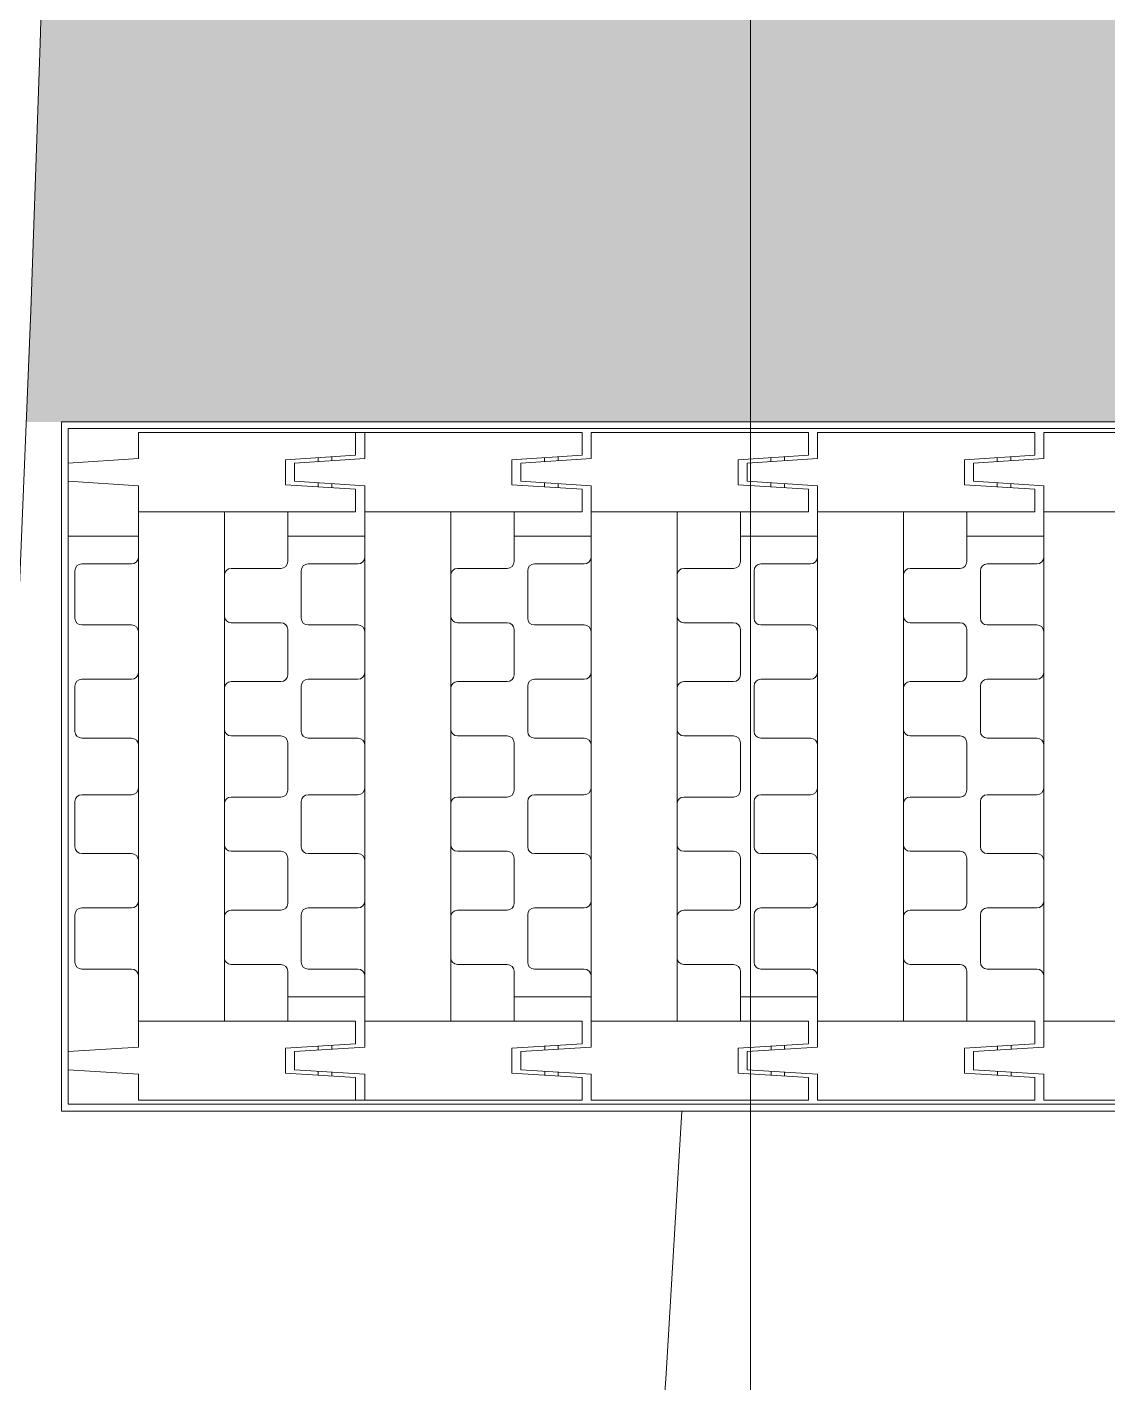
# Model space of a CAD drawing. Header units: millimetres. Extents: x 4739419 to 5837985, y 2291271 to 3446271.
# Drawn here: x 4898901.9 to 4899215.5, y 2463912.3 to 2464305.8 of the extents above; entities that cross this region are included whole.
import ezdxf

# ---------------------------------------------------------------- set-up
doc = ezdxf.new("R2010")
doc.units = ezdxf.units.MM
doc.layers.get('0').update_dxf_attribs({"color": 255})
doc.layers.add('XR-평면도$0$A-CNTL', color=9, linetype='Continuous', lineweight=15)
doc.layers.add('XR-평면도$0$A-ELEV-LIN3', color=9, linetype='Continuous', lineweight=18)
doc.layers.add('XR-평면도$0$A-ELEV-PATT', color=9, linetype='Continuous')

# ---------------------------------------------------------------- blocks, each defined once
blk = doc.blocks.new('XR-평면도$0$무소음트렌치')
at = {"layer": 'XR-평면도$0$A-ELEV-LIN3'}
for p, q in [((-0.002945362532045692, 199.9977202763548), (7799.997054637468, 199.9977202763548)), ((-0.002945362532045692, -0.002279723645187914), (-0.002945362532045692, 199.9977202763548)), ((1.967497987207025, 198.0272769266157), (7798.026611287729, 198.0272769266157)), ((1.967497987207025, 1.968163626122987), (1.967497987207025, 198.0272769266157)), ((22.32874593470478, 189.3244854651857), (22.32874593470478, 196.8778516392631)), ((22.32874593470478, 196.8778516392631), (151.0643781186081, 196.8778516392631)), ((85.38293312682072, 190.3097071400844), (85.38293312682072, 196.8778516392922)), ((88.01019092649221, 189.3244854652148), (88.01019092649221, 196.8778516392922)), ((151.0643781186081, 190.3097071400553), (151.0643781186081, 196.8778516392631)), ((153.6916359182796, 189.3244854651857), (153.6916359182796, 196.8778516392631)), ((153.6916359182796, 196.8778516392631), (216.7458231103956, 196.8778516392631)), ((216.7458231103956, 190.3097071400553), (216.7458231103956, 196.8778516392631)), ((219.3730809100671, 196.8778516392631), (282.427268102183, 196.8778516392631)), ((219.3730809100671, 189.3244854651857), (219.3730809100671, 196.8778516392631)), ((282.427268102183, 190.3097071400553), (282.427268102183, 196.8778516392631)), ((285.0545259018545, 189.3244854651857), (285.0545259018545, 196.8778516392631)), ((285.0545259018545, 196.8778516392631), (348.1087130939704, 196.8778516392631)), ((1.967497987207025, 188.01085656535), (22.32874593470478, 189.3244854651857)), ((65.02168517935206, 188.9960782402486), (85.38293312682072, 190.3097071400844)), ((65.02168517935206, 188.9960782402486), (65.02168517935206, 181.7711192911665)), ((67.64894297902356, 188.0108565653791), (88.01019092649221, 189.3244854652148)), ((74.53092739058775, 188.4548555597139), (74.53092739058775, 189.6095777377777)), ((78.471814090095, 188.7091063145199), (78.471814090095, 189.8638284925837)), ((130.7031301711395, 188.9960782402195), (151.0643781186081, 190.3097071400553)), ((130.7031301711395, 188.9960782402195), (130.7031301711395, 181.7711192911374)), ((133.330387970811, 188.01085656535), (153.6916359182796, 189.3244854651857)), ((140.2123723824043, 188.4548555596848), (140.2123723824043, 189.6095777377486)), ((144.1532590818824, 188.7091063144617), (144.1532590818824, 189.8638284925546)), ((196.3845751629269, 188.9960782402195), (216.7458231103956, 190.3097071400553)), ((196.3845751629269, 188.9960782402195), (196.3845751629269, 181.7711192911374)), ((199.0118329625984, 188.01085656535), (219.3730809100671, 189.3244854651857)), ((205.8938173741626, 188.4548555596848), (205.8938173741626, 189.6095777377486)), ((209.8347040736699, 188.7091063144617), (209.8347040736699, 189.8638284925546)), ((262.0660201546852, 188.9960782402195), (282.427268102183, 190.3097071400553)), ((262.0660201546852, 188.9960782402195), (262.0660201546852, 181.7711192911374)), ((264.6932779543567, 188.01085656535), (285.0545259018545, 189.3244854651857)), ((271.57526236595, 188.4548555596848), (271.57526236595, 189.6095777377486)), ((275.5161490654573, 188.7091063144617), (275.5161490654573, 189.8638284925546)), ((1.967497987207025, 182.756340966007), (1.967497987207025, 188.01085656535)), ((67.64894297902356, 188.0108565653791), (67.64894297902356, 182.7563409660361)), ((133.330387970811, 188.01085656535), (133.330387970811, 182.756340966007)), ((199.0118329625984, 188.01085656535), (199.0118329625984, 182.756340966007)), ((264.6932779543567, 188.01085656535), (264.6932779543567, 182.756340966007)), ((1.967497987207025, 182.756340966007), (22.32874593470478, 181.4427120661712)), ((22.32874593470478, 181.4427120661712), (22.32874593470478, 173.8893458921229)), ((65.02168517935206, 181.7711192911665), (85.38293312682072, 180.4574903913308)), ((67.64894297902356, 182.7563409660361), (88.01019092649221, 181.4427120662003)), ((74.53092739058775, 181.1576197936665), (74.53092739058775, 182.3123419717595)), ((78.471814090095, 180.9033690388605), (78.471814090095, 182.0580912169535)), ((88.01019092649221, 181.4427120662003), (88.01019092649221, 173.8893458921521)), ((130.7031301711395, 181.7711192911374), (151.0643781186081, 180.4574903913017)), ((133.330387970811, 182.756340966007), (153.6916359182796, 181.4427120661712)), ((140.2123723824043, 181.1576197936374), (140.2123723824043, 182.3123419717012)), ((144.1532590818824, 180.9033690388314), (144.1532590818824, 182.0580912169244)), ((153.6916359182796, 181.4427120661712), (153.6916359182796, 173.8893458921229)), ((196.3845751629269, 181.7711192911374), (216.7458231103956, 180.4574903913017)), ((199.0118329625984, 182.756340966007), (219.3730809100671, 181.4427120661712)), ((205.8938173741626, 181.1576197936374), (205.8938173741626, 182.3123419717012)), ((209.8347040736699, 180.9033690388314), (209.8347040736699, 182.0580912169244)), ((219.3730809100671, 181.4427120661712), (219.3730809100671, 173.8893458921229)), ((262.0660201546852, 181.7711192911374), (282.427268102183, 180.4574903913017)), ((264.6932779543567, 182.756340966007), (285.0545259018545, 181.4427120661712)), ((271.57526236595, 181.1576197936374), (271.57526236595, 182.3123419717012)), ((275.5161490654573, 180.9033690388314), (275.5161490654573, 182.0580912169244)), ((285.0545259018545, 181.4427120661712), (285.0545259018545, 173.8893458921229)), ((85.38293312682072, 180.4574903913308), (85.38293312682072, 173.8893458921521)), ((151.0643781186081, 180.4574903913017), (151.0643781186081, 173.8893458921229)), ((216.7458231103956, 180.4574903913017), (216.7458231103956, 173.8893458921229)), ((282.427268102183, 180.4574903913017), (282.427268102183, 173.8893458921229)), ((22.32874593464658, 173.8893458921229), (22.32874593470478, 26.10609466058668)), ((22.32874593470478, 173.8893458921229), (85.38293312682072, 173.8893458921229)), ((47.2876950315549, 173.8893458921229), (47.2876950315549, 26.10609466058668)), ((65.67849962925538, 173.8893458920647), (65.67849962925538, 159.4394279939006)), ((88.01019092646311, 173.8893458921229), (88.01019092649221, 26.10609466058668)), ((88.01019092649221, 173.8893458921229), (151.0643781186081, 173.8893458921229)), ((112.9691400233423, 173.8893458921229), (112.9691400233423, 26.10609466058668)), ((131.3599446210428, 173.8893458921521), (131.3599446210428, 159.4394279939588)), ((153.6916359182214, 173.8893458921229), (153.6916359182796, 26.10609466058668)), ((153.6916359182796, 173.8893458921229), (216.7458231103956, 173.8893458921229)), ((178.6505850151298, 173.8893458921229), (178.6505850151298, 26.10609466058668)), ((197.0413896128302, 173.8893458921229), (197.0413896128302, 159.4394279939297)), ((219.3730809100671, 173.8893458921229), (219.3730809100671, 26.10609466058668)), ((219.3730809100671, 173.8893458921229), (282.427268102183, 173.8893458921229)), ((244.3320300069172, 173.8893458921229), (244.3320300069172, 26.10609466058668)), ((262.7228346046177, 173.8893458921229), (262.7228346046177, 159.4394279939297)), ((285.0545259018545, 173.8893458921229), (285.0545259018545, 26.10609466058668)), ((285.0545259018545, 173.8893458921229), (348.1087130939704, 173.8893458921229)), ((1.967497987207025, 166.8285905554658), (22.32874593464658, 166.8285905554658)), ((65.67849962925538, 166.8285905554658), (88.01019092646311, 166.8285905554658)), ((131.3599446210428, 166.828590555524), (153.6916359182796, 166.828590555524)), ((197.0413896128302, 166.8285905554949), (219.3730809100671, 166.8285905554949)), ((262.7228346046177, 166.8285905554949), (285.0545259018545, 166.8285905554949)), ((5.908384686743375, 158.7826135439682), (20.35830258490751, 158.7826135439682)), ((49.25813838129397, 157.4689846441324), (63.70805627951631, 157.4689846441324)), ((71.5898296785308, 158.7826135439682), (86.03974757669494, 158.7826135439682)), ((114.9395833730814, 157.4689846441906), (129.3895012713037, 157.4689846441906)), ((137.2712746703182, 158.7826135440264), (151.7211925685115, 158.7826135440264)), ((180.6210283648688, 157.4689846441615), (195.0709462630912, 157.4689846441615)), ((202.9527196621057, 158.7826135439973), (217.4026375602989, 158.7826135439973)), ((246.3024733566563, 157.4689846441615), (260.7523912548786, 157.4689846441615)), ((268.6341646538931, 158.7826135439973), (283.0840825520863, 158.7826135439973)), ((3.9379413369752, 156.8121701942291), (3.9379413369752, 143.0190667459392)), ((69.61938632879173, 156.8121701942291), (69.61938632879173, 143.0190667459392)), ((135.3008313205792, 156.8121701942873), (135.3008313205792, 143.0190667459974)), ((200.9822763123375, 156.8121701942582), (200.9822763123375, 143.0190667459974)), ((266.6637213041249, 156.8121701942582), (266.6637213041249, 143.0190667459974)), ((49.25813838129397, 141.7054378461035), (63.70805627951631, 141.7054378461035)), ((114.9395833730814, 141.7054378461617), (129.3895012713037, 141.7054378461617)), ((180.6210283648688, 141.7054378461617), (195.0709462630912, 141.7054378461617)), ((246.3024733566563, 141.7054378461617), (260.7523912548786, 141.7054378461617)), ((5.908384686743375, 141.048623396171), (20.35830258490751, 141.048623396171)), ((65.67849962925538, 139.7349944963644), (65.67849962925538, 126.5987054979778)), ((71.5898296785308, 141.0486233962001), (86.03974757669494, 141.0486233962001)), ((131.3599446210428, 139.7349944963935), (131.3599446210428, 126.598705498036)), ((137.2712746703182, 141.0486233962292), (151.7211925685115, 141.0486233962292)), ((197.0413896128302, 139.7349944963935), (197.0413896128302, 126.598705498036)), ((202.9527196621057, 141.0486233962292), (217.4026375602989, 141.0486233962292)), ((262.7228346046177, 139.7349944963935), (262.7228346046177, 126.598705498036)), ((268.6341646538931, 141.0486233962292), (283.0840825520863, 141.0486233962292)), ((3.9379413369752, 123.3146332483739), (3.9379413369752, 110.1783442500455)), ((5.908384686743375, 125.285076598142), (20.35830258490751, 125.285076598142)), ((49.25813838129397, 124.6282621482387), (63.70805627951631, 124.6282621482387)), ((69.61938632879173, 123.314633248403), (69.61938632879173, 110.1783442500455)), ((71.5898296785308, 125.285076598142), (86.03974757669494, 125.285076598142)), ((114.9395833730814, 124.6282621482969), (129.3895012713037, 124.6282621482969)), ((135.3008313205792, 123.3146332484612), (135.3008313205792, 110.1783442501037)), ((137.2712746703182, 125.2850765982002), (151.7211925685115, 125.2850765982002)), ((180.6210283648688, 124.6282621482678), (195.0709462630912, 124.6282621482678)), ((200.9822763123375, 123.3146332484321), (200.9822763123375, 110.1783442501037)), ((202.9527196621057, 125.2850765982002), (217.4026375602989, 125.2850765982002)), ((246.3024733566563, 124.6282621482678), (260.7523912548786, 124.6282621482678)), ((266.6637213041249, 123.3146332484321), (266.6637213041249, 110.1783442501037)), ((268.6341646538931, 125.2850765982002), (283.0840825520863, 125.2850765982002)), ((5.908384686743375, 108.2079009002773), (20.35830258490751, 108.2079009002773)), ((49.25813838129397, 108.8647153502097), (63.70805627951631, 108.8647153502097)), ((65.67849962925538, 99.9977202762966), (65.67849962925538, 106.8942720004416)), ((71.5898296785308, 108.2079009003064), (86.03974757669494, 108.2079009003064)), ((114.9395833730814, 108.8647153502679), (129.3895012713037, 108.8647153502679)), ((131.3599446210428, 99.99772027638392), (131.3599446210428, 106.8942720005289)), ((137.2712746703182, 108.2079009003646), (151.7211925685115, 108.2079009003646)), ((180.6210283648688, 108.8647153502679), (195.0709462630912, 108.8647153502679)), ((197.0413896128302, 99.99772027635481), (197.0413896128302, 106.8942720004707)), ((202.9527196621057, 108.2079009003355), (217.4026375602989, 108.2079009003355)), ((246.3024733566563, 108.8647153502679), (260.7523912548786, 108.8647153502679)), ((262.7228346046177, 99.99772027635481), (262.7228346046177, 106.8942720004707)), ((268.6341646538931, 108.2079009003355), (283.0840825520863, 108.2079009003355)), ((65.67849962925538, 99.9977202762966), (65.67849962925538, 93.10116855218075)), ((131.3599446210428, 99.99772027638392), (131.3599446210428, 93.10116855223896)), ((197.0413896128302, 99.99772027635481), (197.0413896128302, 93.10116855220986)), ((262.7228346046177, 99.99772027635481), (262.7228346046177, 93.10116855220986)), ((5.908384686743375, 91.787539652345), (20.35830258490751, 91.787539652345)), ((49.25813838129397, 91.13072520241258), (63.70805627951631, 91.13072520241258)), ((71.5898296785308, 91.787539652345), (86.03974757669494, 91.787539652345)), ((114.9395833730814, 91.13072520249989), (129.3895012713037, 91.13072520249989)), ((137.2712746703182, 91.78753965240321), (151.7211925685115, 91.78753965240321)), ((180.6210283648688, 91.13072520247079), (195.0709462630912, 91.13072520247079)), ((202.9527196621057, 91.78753965237411), (217.4026375602989, 91.78753965237411)), ((246.3024733566563, 91.13072520247079), (260.7523912548786, 91.13072520247079)), ((268.6341646538931, 91.78753965237411), (283.0840825520863, 91.78753965237411)), ((3.9379413369752, 76.68080730424845), (3.9379413369752, 89.81709630257683)), ((69.61938632879173, 76.68080730424845), (69.61938632879173, 89.81709630257683)), ((135.3008313205792, 76.68080730430665), (135.3008313205792, 89.81709630266414)), ((200.9822763123375, 76.68080730427755), (200.9822763123375, 89.81709630263504)), ((266.6637213041249, 76.68080730427755), (266.6637213041249, 89.81709630263504)), ((49.25813838129397, 75.3671784044127), (63.70805627951631, 75.3671784044127)), ((114.9395833730814, 75.3671784044709), (129.3895012713037, 75.3671784044709)), ((180.6210283648688, 75.3671784044418), (195.0709462630912, 75.3671784044418)), ((246.3024733566563, 75.3671784044418), (260.7523912548786, 75.3671784044418)), ((5.908384686743375, 74.71036395448027), (20.35830258490751, 74.71036395448027)), ((65.67849962925538, 60.26044605628704), (65.67849962925538, 73.39673505464452)), ((71.5898296785308, 74.71036395448027), (86.03974757669494, 74.71036395448027)), ((131.3599446210428, 60.26044605634524), (131.3599446210428, 73.39673505470273)), ((137.2712746703182, 74.71036395453848), (151.7211925685115, 74.71036395453848)), ((197.0413896128302, 60.26044605634524), (197.0413896128302, 73.39673505467363)), ((202.9527196621057, 74.71036395450938), (217.4026375602989, 74.71036395450938)), ((262.7228346046177, 60.26044605634524), (262.7228346046177, 73.39673505467363)), ((268.6341646538931, 74.71036395450938), (283.0840825520863, 74.71036395450938)), ((3.9379413369752, 43.18327035842231), (3.9379413369752, 56.97637380668311)), ((5.908384686743375, 58.94681715645129), (20.35830258490751, 58.94681715645129)), ((49.25813838129397, 58.29000270654797), (63.70805627951631, 58.29000270654797)), ((69.61938632879173, 43.18327035845141), (69.61938632879173, 56.97637380671222)), ((71.5898296785308, 58.94681715645129), (86.03974757669494, 58.94681715645129)), ((114.9395833730814, 58.29000270657707), (129.3895012713037, 58.29000270657707)), ((135.3008313205792, 43.18327035848051), (135.3008313205792, 56.97637380674132)), ((137.2712746703182, 58.9468171565095), (151.7211925685115, 58.9468171565095)), ((180.6210283648688, 58.29000270657707), (195.0709462630912, 58.29000270657707)), ((200.9822763123375, 43.18327035848051), (200.9822763123375, 56.97637380674132)), ((202.9527196621057, 58.9468171565095), (217.4026375602989, 58.9468171565095)), ((246.3024733566563, 58.29000270657707), (260.7523912548786, 58.29000270657707)), ((266.6637213041249, 43.18327035848051), (266.6637213041249, 56.97637380674132)), ((268.6341646538931, 58.9468171565095), (283.0840825520863, 58.9468171565095)), ((5.908384686743375, 41.21282700865413), (20.35830258490751, 41.21282700865413)), ((49.25813838129397, 42.52645590851898), (63.70805627951631, 42.52645590851898)), ((65.67849962925538, 26.10609466055757), (65.67849962925538, 40.55601255875081)), ((71.5898296785308, 41.21282700865413), (86.03974757669494, 41.21282700865413)), ((114.9395833730814, 42.52645590854809), (129.3895012713037, 42.52645590854809)), ((131.3599446210428, 26.10609466058668), (131.3599446210428, 40.55601255877991)), ((137.2712746703182, 41.21282700871234), (151.7211925685115, 41.21282700871234)), ((180.6210283648688, 42.52645590854809), (195.0709462630912, 42.52645590854809)), ((197.0413896128302, 26.10609466058668), (197.0413896128302, 40.55601255877991)), ((202.9527196621057, 41.21282700871234), (217.4026375602989, 41.21282700871234)), ((246.3024733566563, 42.52645590854809), (260.7523912548786, 42.52645590854809)), ((262.7228346046177, 26.10609466058668), (262.7228346046177, 40.55601255877991)), ((268.6341646538931, 41.21282700871234), (283.0840825520863, 41.21282700871234)), ((65.67849962925538, 33.16684999718564), (88.01019092649221, 33.16684999718564)), ((131.3599446210428, 33.16684999724384), (153.6916359182796, 33.16684999724384)), ((197.0413896128302, 33.16684999724384), (219.3730809100671, 33.16684999721474)), ((22.32874593470478, 18.5527284865384), (22.32874593470478, 26.10609466058668)), ((22.32874593470478, 26.10609466058668), (85.38293312682072, 26.10609466058668)), ((85.38293312682072, 19.53795016137883), (85.38293312682072, 26.10609466055757)), ((88.01019092649221, 26.10609466058668), (151.0643781186081, 26.10609466058668)), ((88.01019092649221, 18.55272848648019), (88.01019092649221, 26.10609466055757)), ((151.0643781186081, 19.53795016140793), (151.0643781186081, 26.10609466058668)), ((153.6916359182796, 18.5527284865384), (153.6916359182796, 26.10609466058668)), ((153.6916359182796, 26.10609466058668), (216.7458231103956, 26.10609466058668)), ((216.7458231103956, 19.53795016140793), (216.7458231103956, 26.10609466058668)), ((219.3730809100671, 26.10609466058668), (282.427268102183, 26.10609466058668)), ((219.3730809100671, 18.5527284865384), (219.3730809100671, 26.10609466058668)), ((282.427268102183, 19.53795016140793), (282.427268102183, 26.10609466058668)), ((285.0545259018545, 18.5527284865384), (285.0545259018545, 26.10609466058668)), ((285.0545259018545, 26.10609466058668), (348.1087130939704, 26.10609466058668)), ((1.967497987207025, 17.23909958670265), (22.32874593470478, 18.5527284865384)), ((1.967497987207025, 17.23909958670265), (1.967497987207025, 11.98458398735966)), ((65.02168517935206, 18.22432126154308), (85.38293312682072, 19.53795016137883)), ((65.02168517935206, 10.99936231243191), (65.02168517935206, 18.22432126154308)), ((67.64894297902356, 17.23909958664444), (88.01019092649221, 18.55272848648019)), ((67.64894297902356, 11.98458398730145), (67.64894297902356, 17.23909958664444)), ((74.53092739058775, 18.83782075901399), (74.53092739058775, 17.68309858095017)), ((78.471814090095, 19.09207151381997), (78.471814090095, 17.93734933575615)), ((130.7031301711395, 18.22432126157219), (151.0643781186081, 19.53795016140793)), ((130.7031301711395, 10.99936231249012), (130.7031301711395, 18.22432126157219)), ((133.330387970811, 17.23909958670265), (153.6916359182796, 18.5527284865384)), ((133.330387970811, 17.23909958670265), (133.330387970811, 11.98458398735966)), ((140.2415070075076, 18.83970041232533), (140.2415070075076, 17.6849782342324)), ((144.1823937070149, 19.0939511671022), (144.1823937070149, 17.93922898903838)), ((196.3845751629269, 18.22432126157219), (216.7458231103956, 19.53795016140793)), ((196.3845751629269, 10.99936231249012), (196.3845751629269, 18.22432126157219)), ((199.0118329625984, 17.23909958670265), (219.3730809100671, 18.5527284865384)), ((199.0118329625984, 17.23909958670265), (199.0118329625984, 11.98458398735966)), ((205.922951999295, 18.83970041232533), (205.922951999295, 17.6849782342324)), ((209.8638386987732, 19.0939511671022), (209.8638386987732, 17.93922898903838)), ((262.0660201546852, 18.22432126157219), (282.427268102183, 19.53795016140793)), ((262.0660201546852, 10.99936231249012), (262.0660201546852, 18.22432126157219)), ((264.6932779543567, 17.23909958670265), (285.0545259018545, 18.5527284865384)), ((264.6932779543567, 17.23909958670265), (264.6932779543567, 11.98458398735966)), ((271.6043969910825, 18.83970041232533), (271.6043969910825, 17.6849782342324)), ((275.5452836905606, 19.0939511671022), (275.5452836905606, 17.93922898903838)), ((1.967497987207025, 11.98458398735966), (22.32874593470478, 10.67095508752391)), ((67.64894297902356, 11.98458398730145), (88.01019092649221, 10.6709550874948)), ((133.330387970811, 11.98458398735966), (153.6916359182796, 10.67095508752391)), ((199.0118329625984, 11.98458398735966), (219.3730809100671, 10.67095508752391)), ((264.6932779543567, 11.98458398735966), (285.0545259018545, 10.67095508752391)), ((22.32874593470478, 10.67095508752391), (22.32874593470478, 3.117588913475629)), ((65.02168517935206, 10.99936231243191), (85.38293312682072, 9.685733412596164)), ((74.53092739058775, 11.54058499302482), (74.53092739058775, 10.385862814961)), ((78.471814090095, 11.28633423821884), (78.471814090095, 10.13161206015502)), ((85.38293312682072, 9.685733412596164), (85.38293312682072, 3.117588913417421)), ((88.01019092649221, 10.6709550874948), (88.01019092649221, 3.117588913417421)), ((130.7031301711395, 10.99936231249012), (151.0643781186081, 9.685733412654372)), ((140.2415070075076, 11.53870533985901), (140.2415070075076, 10.38398316176608)), ((144.1823937070149, 11.28445458505303), (144.1823937070149, 10.1297324069601)), ((151.0643781186081, 9.685733412654372), (151.0643781186081, 3.117588913475629)), ((153.6916359182796, 10.67095508752391), (153.6916359182796, 3.117588913475629)), ((196.3845751629269, 10.99936231249012), (216.7458231103956, 9.685733412654372)), ((205.922951999295, 11.53870533985901), (205.922951999295, 10.38398316176608)), ((209.8638386987732, 11.28445458505303), (209.8638386987732, 10.129732406931)), ((216.7458231103956, 9.685733412654372), (216.7458231103956, 3.117588913475629)), ((219.3730809100671, 10.67095508752391), (219.3730809100671, 3.117588913475629)), ((262.0660201546852, 10.99936231249012), (282.427268102183, 9.685733412654372)), ((271.6043969910825, 11.53870533985901), (271.6043969910825, 10.38398316176608)), ((275.5452836905606, 11.28445458505303), (275.5452836905606, 10.129732406931)), ((282.427268102183, 9.685733412654372), (282.427268102183, 3.117588913475629)), ((285.0545259018545, 10.67095508752391), (285.0545259018545, 3.117588913475629)), ((1.967497987207025, 1.968163626122987), (7798.026611287729, 1.968163626122987)), ((22.32874593470478, 3.117588913475629), (151.0643781186081, 3.117588913475629)), ((153.6916359182796, 3.117588913475629), (216.7458231103956, 3.117588913475629)), ((219.3730809100671, 3.117588913475629), (282.427268102183, 3.117588913475629)), ((285.0545259018545, 3.117588913475629), (348.1087130939704, 3.117588913475629)), ((-0.002945362532045692, -0.002279723645187914), (7799.997054637468, -0.002279723645187914))]:
    blk.add_line(p, q, dxfattribs=at)
for centre, start, end in [((5.908384686743375, 156.8121701942291), 90, 180), ((20.35830258490751, 160.7530568937364), 270, 0), ((49.25813838129397, 155.4985412943934), 90, 180), ((63.70805627951631, 159.4394279939006), 270, 0), ((71.5898296785308, 156.8121701942291), 90, 180), ((86.03974757669494, 160.7530568937364), 270, 0), ((114.9395833730814, 155.4985412944516), 90, 180), ((129.3895012713037, 159.4394279939588), 270, 0), ((137.2712746703182, 156.8121701942873), 90, 180), ((151.7211925685115, 160.7530568937946), 270, 0), ((180.6210283648688, 155.4985412944225), 90, 180), ((195.0709462630912, 159.4394279939297), 270, 0), ((202.9527196621057, 156.8121701942582), 90, 180), ((217.4026375602989, 160.7530568937655), 270, 0), ((246.3024733566563, 155.4985412944225), 90, 180), ((260.7523912548786, 159.4394279939297), 270, 0), ((268.6341646538931, 156.8121701942582), 90, 180), ((283.0840825520863, 160.7530568937655), 270, 0), ((5.908384686743375, 143.0190667459392), 180, 270), ((49.25813838129397, 143.6758811958716), 180, 270), ((63.70805627951631, 139.7349944963644), 0, 90), ((71.5898296785308, 143.0190667459392), 180, 270), ((114.9395833730814, 143.6758811959007), 180, 270), ((129.3895012713037, 139.7349944963935), 0, 90), ((137.2712746703182, 143.0190667459974), 180, 270), ((180.6210283648688, 143.6758811959007), 180, 270), ((195.0709462630912, 139.7349944963935), 0, 90), ((202.9527196621057, 143.0190667459974), 180, 270), ((246.3024733566563, 143.6758811959007), 180, 270), ((260.7523912548786, 139.7349944963935), 0, 90), ((268.6341646538931, 143.0190667459974), 180, 270), ((20.35830258490751, 139.078180046432), 0, 90), ((86.03974757669494, 139.078180046432), 0, 90), ((151.7211925685115, 139.0781800464902), 0, 90), ((217.4026375602989, 139.0781800464902), 0, 90), ((283.0840825520863, 139.0781800464902), 0, 90), ((20.35830258490751, 127.2555199478811), 270, 0), ((63.70805627951631, 126.5987054979778), 270, 0), ((86.03974757669494, 127.2555199479102), 270, 0), ((129.3895012713037, 126.598705498036), 270, 0), ((151.7211925685115, 127.2555199479684), 270, 0), ((195.0709462630912, 126.598705498036), 270, 0), ((217.4026375602989, 127.2555199479393), 270, 0), ((260.7523912548786, 126.598705498036), 270, 0), ((283.0840825520863, 127.2555199479393), 270, 0), ((5.908384686743375, 123.3146332483739), 90, 180), ((49.25813838129397, 122.6578187984996), 90, 180), ((71.5898296785308, 123.314633248403), 90, 180), ((114.9395833730814, 122.6578187985579), 90, 180), ((137.2712746703182, 123.3146332484612), 90, 180), ((180.6210283648688, 122.6578187985288), 90, 180), ((202.9527196621057, 123.3146332484321), 90, 180), ((246.3024733566563, 122.6578187985288), 90, 180), ((268.6341646538931, 123.3146332484321), 90, 180), ((5.908384686743375, 110.1783442500455), 180, 270), ((49.25813838129397, 110.8351586999779), 180, 270), ((71.5898296785308, 110.1783442500455), 180, 270), ((114.9395833730814, 110.8351587000361), 180, 270), ((137.2712746703182, 110.1783442501037), 180, 270), ((180.6210283648688, 110.835158700007), 180, 270), ((202.9527196621057, 110.1783442501037), 180, 270), ((246.3024733566563, 110.835158700007), 180, 270), ((268.6341646538931, 110.1783442501037), 180, 270), ((20.35830258490751, 106.2374575505382), 0, 90), ((63.70805627951631, 106.8942720004416), 0, 90), ((86.03974757669494, 106.2374575505382), 0, 90), ((129.3895012713037, 106.8942720005289), 0, 90), ((151.7211925685115, 106.2374575505964), 0, 90), ((195.0709462630912, 106.8942720004707), 0, 90), ((217.4026375602989, 106.2374575505673), 0, 90), ((260.7523912548786, 106.8942720004707), 0, 90), ((283.0840825520863, 106.2374575505673), 0, 90), ((5.908384686743375, 89.81709630257683), 90, 180), ((20.35830258490751, 93.75798300208407), 270, 0), ((49.25813838129397, 89.1602818526735), 90, 180), ((63.70805627951631, 93.10116855218075), 270, 0), ((71.5898296785308, 89.81709630257683), 90, 180), ((86.03974757669494, 93.75798300208407), 270, 0), ((114.9395833730814, 89.16028185276082), 90, 180), ((129.3895012713037, 93.10116855223896), 270, 0), ((137.2712746703182, 89.81709630266414), 90, 180), ((151.7211925685115, 93.75798300217139), 270, 0), ((180.6210283648688, 89.16028185270261), 90, 180), ((195.0709462630912, 93.10116855220986), 270, 0), ((202.9527196621057, 89.81709630263504), 90, 180), ((217.4026375602989, 93.75798300214228), 270, 0), ((246.3024733566563, 89.16028185270261), 90, 180), ((260.7523912548786, 93.10116855220986), 270, 0), ((268.6341646538931, 89.81709630263504), 90, 180), ((283.0840825520863, 93.75798300214228), 270, 0), ((5.908384686743375, 76.68080730424845), 180, 270), ((49.25813838129397, 77.33762175415177), 180, 270), ((63.70805627951631, 73.39673505464452), 0, 90), ((71.5898296785308, 76.68080730424845), 180, 270), ((114.9395833730814, 77.33762175420998), 180, 270), ((129.3895012713037, 73.39673505470273), 0, 90), ((137.2712746703182, 76.68080730430665), 180, 270), ((180.6210283648688, 77.33762175418087), 180, 270), ((195.0709462630912, 73.39673505467363), 0, 90), ((202.9527196621057, 76.68080730427755), 180, 270), ((246.3024733566563, 77.33762175418087), 180, 270), ((260.7523912548786, 73.39673505467363), 0, 90), ((268.6341646538931, 76.68080730427755), 180, 270), ((20.35830258490751, 72.7399206047412), 0, 90), ((86.03974757669494, 72.7399206047412), 0, 90), ((151.7211925685115, 72.73992060479941), 0, 90), ((217.4026375602989, 72.7399206047703), 0, 90), ((283.0840825520863, 72.7399206047703), 0, 90), ((20.35830258490751, 60.91726050619036), 270, 0), ((63.70805627951631, 60.26044605628704), 270, 0), ((86.03974757669494, 60.91726050621946), 270, 0), ((129.3895012713037, 60.26044605634524), 270, 0), ((151.7211925685115, 60.91726050624857), 270, 0), ((195.0709462630912, 60.26044605634524), 270, 0), ((217.4026375602989, 60.91726050624857), 270, 0), ((260.7523912548786, 60.26044605634524), 270, 0), ((283.0840825520863, 60.91726050624857), 270, 0), ((5.908384686743375, 56.97637380668311), 90, 180), ((49.25813838129397, 56.31955935677979), 90, 180), ((71.5898296785308, 56.97637380671222), 90, 180), ((114.9395833730814, 56.319559356838), 90, 180), ((137.2712746703182, 56.97637380674132), 90, 180), ((180.6210283648688, 56.319559356838), 90, 180), ((202.9527196621057, 56.97637380674132), 90, 180), ((246.3024733566563, 56.319559356838), 90, 180), ((268.6341646538931, 56.97637380674132), 90, 180), ((49.25813838129397, 44.49689925828716), 180, 270), ((114.9395833730814, 44.49689925831626), 180, 270), ((180.6210283648688, 44.49689925831626), 180, 270), ((246.3024733566563, 44.49689925831626), 180, 270), ((5.908384686743375, 43.18327035842231), 180, 270), ((20.35830258490751, 39.24238365888596), 0, 90), ((63.70805627951631, 40.55601255875081), 0, 90), ((71.5898296785308, 43.18327035845141), 180, 270), ((86.03974757669494, 39.24238365891506), 0, 90), ((129.3895012713037, 40.55601255880902), 0, 90), ((137.2712746703182, 43.18327035848051), 180, 270), ((151.7211925685115, 39.24238365897327), 0, 90), ((195.0709462630912, 40.55601255877991), 0, 90), ((202.9527196621057, 43.18327035848051), 180, 270), ((217.4026375602989, 39.24238365894416), 0, 90), ((260.7523912548786, 40.55601255877991), 0, 90), ((268.6341646538931, 43.18327035848051), 180, 270), ((283.0840825520863, 39.24238365894416), 0, 90)]:
    blk.add_arc(centre, 1.970443349753613, start, end, dxfattribs=at)
blk = doc.blocks.new('XR-평면도$0$RAMP_내려감(기준층) (220802)')
at = {"layer": 'XR-평면도$0$A-ELEV-PATT'}
h = blk.add_hatch(dxfattribs=at)
h.set_pattern_fill('HEX', color=256, scale=100, angle=134.9999999999999)
h.set_pattern_definition([(134.9999999999999, (-1188188.161247686, -722710.9012703726), (-388.8564037507936, -388.856403750793), [317.5, -635]), (255, (-1188188.161247686, -722710.9012703726), (531.187725947842, -142.3313221970491), [317.5, -635]), (194.9999999999999, (-1188412.667650713, -722486.3948673459), (142.3313221970485, -531.1877259478422), [317.5, -635])])
edge = h.paths.add_edge_path()
edge.add_arc((3.37604433298111e-09, -15000), 12100.00000000341, 540, 542.368268504138)
edge.add_line((-12089.66500776587, -15500), (-19900, -15500))
edge.add_line((-19900, -15500.00000000023), (-19900, 15000))
edge.add_arc((0, 15000), 19900.00000000001, 0, 180, ccw=False)
edge.add_line((19900, 15000), (19900, -15500))
edge.add_line((19900, -15500.00000000023), (12089.66500776587, -15500.00000000023))
edge.add_arc((-2.328306436538696e-09, -15000), 12100.00000000236, 717.6317314958616, 719.9999999999998)
edge.add_line((12100, -15000), (12100, 15000))
edge.add_arc((0, 15000), 12100, 360, 540)
edge.add_line((-12100, 15000), (-12100, -15000))
at = {"layer": 'XR-평면도$0$A-CNTL', "ltscale": 300}
blk.add_lwpolyline([(-20700, 15000), (-20700, -15000, 0.4142135623730951), (0, -35700, 0.4142135623730951), (20700, -15000), (20700, 15000, 0.4142135623730951), (0, 35700, 0.4142135623730951)], format="xyb", close=True, dxfattribs=at)
at = {"layer": 'XR-평면도$0$A-ELEV-LIN3'}
for points in [[(-12100, 15000), (-12100, -15000, 0.414213562373095), (0, -27100, 0.4142135623730951), (12100, -15000), (12100, 15000, 0.4142135623730951), (0, 27100, 0.4142135623730951)], [(-19700, -15700.00000000023), (-12280.065146407, -15700, 0.3976324814324034), (0, -27300, 0.397632481432401), (12280.06514640711, -15700), (19700, -15700.00000000023), (19700, -34700), (-19700, -34700)]]:
    blk.add_lwpolyline(points, format="xyb", close=True, dxfattribs=at)
blk.add_blockref('XR-평면도$0$무소음트렌치', (12100.00294536253, -15699.99772027694), dxfattribs=at)
blk = doc.blocks.new('XR-평면도$0$중심선(210216)')
at = {"layer": 'XR-평면도$0$A-CNTL', "ltscale": 300}
blk.add_lwpolyline([(33000, 206000), (33000, -10000)], dxfattribs=at)

msp = doc.modelspace()

# ---------------------------------------------------------------- block references
msp.add_blockref('XR-평면도$0$RAMP_내려감(기준층) (220802)', (4886811.809536785, 2479691.225535645))
at = {"layer": 'XR-평면도$0$A-CNTL'}
msp.add_blockref('XR-평면도$0$중심선(210216)', (4866111.809536785, 2336391.225535645), dxfattribs=at)

doc.saveas('drawing.dxf')
